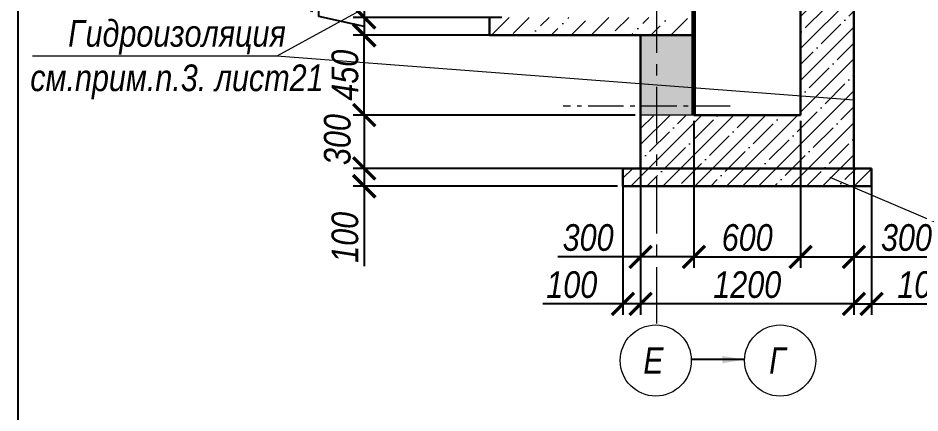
# Model space of a CAD drawing. Header units: millimetres. Extents: x 1582001 to 3303937, y 226471 to 491235.
# Drawn here: x 1878000 to 1888152, y 336856 to 341302 of the extents above; entities that cross this region are included whole.
import ezdxf
from ezdxf.enums import TextEntityAlignment as Align

# ---------------------------------------------------------------- set-up
doc = ezdxf.new("R2010")
doc.units = ezdxf.units.MM
doc.linetypes.add('CENTER', pattern=[50.8, 31.75, -6.35, 6.35, -6.35])
doc.linetypes.add('gost6', pattern=[12, 8, -1.5, 1, -1.5])
doc.layers.get('Defpoints').update_dxf_attribs({"color": 255, "lineweight": 30})
for name, color, linetype, lineweight in [('Монолит', 234, 'Continuous', 60), ('Оси', 251, 'CENTER', 9), ('Размеры', 7, 'Continuous', 18), ('Штриховка', 252, 'Continuous', 15)]:
    doc.layers.add(name, color=color, linetype=linetype, lineweight=lineweight)
doc.layers.add('Формуляр', color=138, linetype='Continuous')
doc.styles.add('GOST 2.304', font='ARIALNI.TTF', dxfattribs={"width": 0.98, "height": 300})
doc.styles.get("Standard").update_dxf_attribs({"font": 'ARIALNI.TTF', "height": 300})
doc.styles.add('Текст', font='ARIALNI.TTF')
doc.dimstyles.new('х2', dxfattribs={"dimscale": 100, "dimtxt": 2.5, "dimasz": 2.5, "dimexe": 1.25, "dimexo": 0.625, "dimtad": 1, "dimdec": 0, "dimlfac": 0.5, "dimtxsty": 'Standard', "dimblk": 'ARCHTICK', "dimcen": 2.5, "dimadec": 0, "dimazin": 0, "dimtfac": 1, "dimtdec": 0, "dimtmove": 0, "dimatfit": 3, "dimfxl": 0, "dimarcsym": 0})

# ---------------------------------------------------------------- blocks, each defined once
blk = doc.blocks.new('_ArchTick')
at = {"color": 0, "linetype": 'ByBlock', "const_width": 0.15}
blk.add_lwpolyline([(-0.5, -0.5), (0.5, 0.5)], dxfattribs=at)
blk = doc.blocks.new('*D2062')
at = {"layer": 'Defpoints', "color": 0, "lineweight": -3, "ltscale": 100, "transparency": 16777216}
for p in [(1883508, 342108), (1881897, 341308), (1883508, 341308)]:
    blk.add_point(p, dxfattribs=at)
at = {"layer": 'Размеры', "color": 0, "lineweight": -2, "ltscale": 100, "transparency": 16777216}
for p, q in [((1883446, 342108), (1881772, 342108)), ((1881897, 342108), (1881897, 341308)), ((1883446, 341308), (1881772, 341308))]:
    blk.add_line(p, q, dxfattribs=at)
at = {"layer": 'Размеры', "color": 0, "lineweight": -2, "ltscale": 100, "transparency": 16777216, "xscale": 250, "yscale": 250, "zscale": 250}
for p, rotation in [((1881897, 342108), 90), ((1881897, 341308), 270)]:
    blk.add_blockref('_ArchTick', p, dxfattribs=dict(at, rotation=rotation))
at = {"layer": 'Размеры', "color": 0, "ltscale": 100, "transparency": 16777216, "insert": (1881681, 341708), "char_height": 300, "attachment_point": 5, "rotation": 90}
blk.add_mtext('400', dxfattribs=at)
blk = doc.blocks.new('*D2063')
at = {"layer": 'Defpoints', "color": 0, "lineweight": -3, "ltscale": 100, "transparency": 16777216}
for p in [(1883308, 341308), (1881897, 341108), (1883308, 341108)]:
    blk.add_point(p, dxfattribs=at)
at = {"layer": 'Размеры', "color": 0, "lineweight": -2, "ltscale": 100, "transparency": 16777216}
for p, q in [((1881387, 341320), (1881387, 341971)), ((1881897, 341208), (1881387, 341320)), ((1883246, 341308), (1881772, 341308)), ((1881897, 341308), (1881897, 341108)), ((1883246, 341108), (1881772, 341108))]:
    blk.add_line(p, q, dxfattribs=at)
at = {"layer": 'Размеры', "color": 0, "lineweight": -2, "ltscale": 100, "transparency": 16777216, "xscale": 250, "yscale": 250, "zscale": 250}
for p, rotation in [((1881897, 341308), 90), ((1881897, 341108), 270)]:
    blk.add_blockref('_ArchTick', p, dxfattribs=dict(at, rotation=rotation))
at = {"layer": 'Размеры', "color": 0, "ltscale": 100, "transparency": 16777216, "insert": (1881172, 341645), "char_height": 300, "attachment_point": 5, "rotation": 90}
blk.add_mtext('100', dxfattribs=at)
blk = doc.blocks.new('*D2071')
at = {"layer": 'Defpoints', "color": 0, "lineweight": -3, "ltscale": 100, "transparency": 16777216}
for p in [(1885608, 340208), (1885008, 339972), (1885008, 338613)]:
    blk.add_point(p, dxfattribs=at)
at = {"layer": 'Размеры', "color": 0, "lineweight": -2, "ltscale": 100, "transparency": 16777216}
for p, q in [((1885608, 340146), (1885608, 338488)), ((1885008, 339910), (1885008, 338488)), ((1885008, 338613), (1884075, 338613)), ((1885608, 338613), (1885008, 338613))]:
    blk.add_line(p, q, dxfattribs=at)
at = {"layer": 'Размеры', "color": 0, "lineweight": -2, "ltscale": 100, "transparency": 16777216, "xscale": 250, "yscale": 250, "zscale": 250, "rotation": 180}
blk.add_blockref('_ArchTick', (1885008, 338613), dxfattribs=at)
at = {"layer": 'Размеры', "color": 0, "lineweight": -2, "ltscale": 100, "transparency": 16777216, "xscale": 250, "yscale": 250, "zscale": 250}
blk.add_blockref('_ArchTick', (1885608, 338613), dxfattribs=at)
at = {"layer": 'Размеры', "color": 0, "ltscale": 100, "transparency": 16777216, "insert": (1884417, 338829), "char_height": 300, "attachment_point": 5}
blk.add_mtext('300', dxfattribs=at)
blk = doc.blocks.new('*D2072')
at = {"layer": 'Defpoints', "color": 0, "lineweight": -3, "ltscale": 100, "transparency": 16777216}
for p in [(1885608, 340208), (1886808, 340208), (1886808, 338613)]:
    blk.add_point(p, dxfattribs=at)
at = {"layer": 'Размеры', "color": 0, "lineweight": -2, "ltscale": 100, "transparency": 16777216}
for p, q in [((1885608, 340146), (1885608, 338488)), ((1886808, 340146), (1886808, 338488)), ((1885608, 338613), (1886808, 338613))]:
    blk.add_line(p, q, dxfattribs=at)
at = {"layer": 'Размеры', "color": 0, "lineweight": -2, "ltscale": 100, "transparency": 16777216, "xscale": 250, "yscale": 250, "zscale": 250, "rotation": 180}
blk.add_blockref('_ArchTick', (1885608, 338613), dxfattribs=at)
at = {"layer": 'Размеры', "color": 0, "lineweight": -2, "ltscale": 100, "transparency": 16777216, "xscale": 250, "yscale": 250, "zscale": 250}
blk.add_blockref('_ArchTick', (1886808, 338613), dxfattribs=at)
at = {"layer": 'Размеры', "color": 0, "ltscale": 100, "transparency": 16777216, "insert": (1886208, 338829), "char_height": 300, "attachment_point": 5}
blk.add_mtext('600', dxfattribs=at)
blk = doc.blocks.new('*D2073')
at = {"layer": 'Defpoints', "color": 0, "lineweight": -3, "ltscale": 100, "transparency": 16777216}
for p in [(1886808, 340208), (1887408, 340208), (1887408, 338613)]:
    blk.add_point(p, dxfattribs=at)
at = {"layer": 'Размеры', "color": 0, "lineweight": -2, "ltscale": 100, "transparency": 16777216}
for p, q in [((1886808, 340146), (1886808, 338488)), ((1887408, 340146), (1887408, 338488)), ((1886808, 338613), (1887408, 338613)), ((1887408, 338613), (1888341, 338613))]:
    blk.add_line(p, q, dxfattribs=at)
at = {"layer": 'Размеры', "color": 0, "lineweight": -2, "ltscale": 100, "transparency": 16777216, "xscale": 250, "yscale": 250, "zscale": 250, "rotation": 180}
blk.add_blockref('_ArchTick', (1886808, 338613), dxfattribs=at)
at = {"layer": 'Размеры', "color": 0, "lineweight": -2, "ltscale": 100, "transparency": 16777216, "xscale": 250, "yscale": 250, "zscale": 250}
blk.add_blockref('_ArchTick', (1887408, 338613), dxfattribs=at)
at = {"layer": 'Размеры', "color": 0, "ltscale": 100, "transparency": 16777216, "insert": (1888000, 338829), "char_height": 300, "attachment_point": 5}
blk.add_mtext('300', dxfattribs=at)
blk = doc.blocks.new('*D2074')
at = {"layer": 'Defpoints', "color": 0, "lineweight": -3, "ltscale": 100, "transparency": 16777216}
for p in [(1885008, 339608), (1887408, 339608), (1885008, 338084)]:
    blk.add_point(p, dxfattribs=at)
at = {"layer": 'Размеры', "color": 0, "lineweight": -2, "ltscale": 100, "transparency": 16777216}
for p, q in [((1885008, 339546), (1885008, 337959)), ((1887408, 339546), (1887408, 337959)), ((1887408, 338084), (1885008, 338084))]:
    blk.add_line(p, q, dxfattribs=at)
at = {"layer": 'Размеры', "color": 0, "lineweight": -2, "ltscale": 100, "transparency": 16777216, "xscale": 250, "yscale": 250, "zscale": 250, "rotation": 180}
blk.add_blockref('_ArchTick', (1885008, 338084), dxfattribs=at)
at = {"layer": 'Размеры', "color": 0, "lineweight": -2, "ltscale": 100, "transparency": 16777216, "xscale": 250, "yscale": 250, "zscale": 250}
blk.add_blockref('_ArchTick', (1887408, 338084), dxfattribs=at)
at = {"layer": 'Размеры', "color": 0, "ltscale": 100, "transparency": 16777216, "insert": (1886208, 338299), "char_height": 300, "attachment_point": 5}
blk.add_mtext('1200', dxfattribs=at)
blk = doc.blocks.new('*D2075')
at = {"layer": 'Defpoints', "color": 0, "lineweight": -3, "ltscale": 100, "transparency": 16777216}
for p in [(1887408, 339608), (1887608, 339608), (1887608, 338084)]:
    blk.add_point(p, dxfattribs=at)
at = {"layer": 'Размеры', "color": 0, "lineweight": -2, "ltscale": 100, "transparency": 16777216}
for p, q in [((1887408, 339546), (1887408, 337959)), ((1887608, 339546), (1887608, 337959)), ((1887408, 338084), (1887608, 338084)), ((1887608, 338084), (1888509, 338084))]:
    blk.add_line(p, q, dxfattribs=at)
at = {"layer": 'Размеры', "color": 0, "lineweight": -2, "ltscale": 100, "transparency": 16777216, "xscale": 250, "yscale": 250, "zscale": 250, "rotation": 180}
blk.add_blockref('_ArchTick', (1887408, 338084), dxfattribs=at)
at = {"layer": 'Размеры', "color": 0, "lineweight": -2, "ltscale": 100, "transparency": 16777216, "xscale": 250, "yscale": 250, "zscale": 250}
blk.add_blockref('_ArchTick', (1887608, 338084), dxfattribs=at)
at = {"layer": 'Размеры', "color": 0, "ltscale": 100, "transparency": 16777216, "insert": (1888184, 338299), "char_height": 300, "attachment_point": 5}
blk.add_mtext('100', dxfattribs=at)
blk = doc.blocks.new('*D2076')
at = {"layer": 'Defpoints', "color": 0, "lineweight": -3, "ltscale": 100, "transparency": 16777216}
for p in [(1884808, 339608), (1885008, 339608), (1884808, 338084)]:
    blk.add_point(p, dxfattribs=at)
at = {"layer": 'Размеры', "color": 0, "lineweight": -2, "ltscale": 100, "transparency": 16777216}
for p, q in [((1884808, 339546), (1884808, 337959)), ((1885008, 339546), (1885008, 337959)), ((1884808, 338084), (1883907, 338084)), ((1885008, 338084), (1884808, 338084))]:
    blk.add_line(p, q, dxfattribs=at)
at = {"layer": 'Размеры', "color": 0, "lineweight": -2, "ltscale": 100, "transparency": 16777216, "xscale": 250, "yscale": 250, "zscale": 250, "rotation": 180}
blk.add_blockref('_ArchTick', (1884808, 338084), dxfattribs=at)
at = {"layer": 'Размеры', "color": 0, "lineweight": -2, "ltscale": 100, "transparency": 16777216, "xscale": 250, "yscale": 250, "zscale": 250}
blk.add_blockref('_ArchTick', (1885008, 338084), dxfattribs=at)
at = {"layer": 'Размеры', "color": 0, "ltscale": 100, "transparency": 16777216, "insert": (1884233, 338299), "char_height": 300, "attachment_point": 5}
blk.add_mtext('100', dxfattribs=at)
blk = doc.blocks.new('*D2077')
at = {"layer": 'Defpoints', "color": 0, "lineweight": -3, "ltscale": 100, "transparency": 16777216}
for p in [(1885008, 340208), (1881897, 339608), (1885008, 339608)]:
    blk.add_point(p, dxfattribs=at)
at = {"layer": 'Размеры', "color": 0, "lineweight": -2, "ltscale": 100, "transparency": 16777216}
for p, q in [((1884946, 340208), (1881772, 340208)), ((1881897, 340208), (1881897, 339608)), ((1884946, 339608), (1881772, 339608))]:
    blk.add_line(p, q, dxfattribs=at)
at = {"layer": 'Размеры', "color": 0, "lineweight": -2, "ltscale": 100, "transparency": 16777216, "xscale": 250, "yscale": 250, "zscale": 250}
for p, rotation in [((1881897, 340208), 90), ((1881897, 339608), 270)]:
    blk.add_blockref('_ArchTick', p, dxfattribs=dict(at, rotation=rotation))
at = {"layer": 'Размеры', "color": 0, "ltscale": 100, "transparency": 16777216, "insert": (1881595, 339933), "char_height": 300, "attachment_point": 5, "rotation": 90}
blk.add_mtext('300', dxfattribs=at)
blk = doc.blocks.new('*D2078')
at = {"layer": 'Defpoints', "color": 0, "lineweight": -3, "ltscale": 100, "transparency": 16777216}
for p in [(1884808, 339608), (1881897, 339408), (1884808, 339408)]:
    blk.add_point(p, dxfattribs=at)
at = {"layer": 'Размеры', "color": 0, "lineweight": -2, "ltscale": 100, "transparency": 16777216}
for p, q in [((1884746, 339608), (1881772, 339608)), ((1881897, 339608), (1881897, 339408)), ((1884746, 339408), (1881772, 339408)), ((1881897, 339408), (1881897, 338508))]:
    blk.add_line(p, q, dxfattribs=at)
at = {"layer": 'Размеры', "color": 0, "lineweight": -2, "ltscale": 100, "transparency": 16777216, "xscale": 250, "yscale": 250, "zscale": 250}
for p, rotation in [((1881897, 339608), 90), ((1881897, 339408), 270)]:
    blk.add_blockref('_ArchTick', p, dxfattribs=dict(at, rotation=rotation))
at = {"layer": 'Размеры', "color": 0, "ltscale": 100, "transparency": 16777216, "insert": (1881681, 338833), "char_height": 300, "attachment_point": 5, "rotation": 90}
blk.add_mtext('100', dxfattribs=at)
blk = doc.blocks.new('*D2079')
at = {"layer": 'Defpoints', "color": 0, "lineweight": -3, "ltscale": 100, "transparency": 16777216}
for p in [(1881897, 341108), (1885008, 341108), (1885008, 340208)]:
    blk.add_point(p, dxfattribs=at)
at = {"layer": 'Размеры', "color": 0, "lineweight": -2, "ltscale": 100, "transparency": 16777216}
for p, q in [((1884946, 341108), (1881772, 341108)), ((1881897, 340208), (1881897, 341108)), ((1884946, 340208), (1881772, 340208))]:
    blk.add_line(p, q, dxfattribs=at)
at = {"layer": 'Размеры', "color": 0, "lineweight": -2, "ltscale": 100, "transparency": 16777216, "xscale": 250, "yscale": 250, "zscale": 250}
for p, rotation in [((1881897, 341108), 90), ((1881897, 340208), 270)]:
    blk.add_blockref('_ArchTick', p, dxfattribs=dict(at, rotation=rotation))
at = {"layer": 'Размеры', "color": 0, "ltscale": 100, "transparency": 16777216, "insert": (1881681, 340658), "char_height": 300, "attachment_point": 5, "rotation": 90}
blk.add_mtext('450', dxfattribs=at)

msp = doc.modelspace()

# ---------------------------------------------------------------- hatches: boundary and pattern name
at = {"layer": 'Размеры', "ltscale": 100}
h = msp.add_hatch(dxfattribs=at)
h.set_pattern_fill('ANSI35', color=256, scale=40, style=0)
h.set_pattern_definition([(45, (350696.24, 96926.34), (-179.605122, 179.605122), []), (45, (350875.85, 96926.34), (-179.605122, 179.605122), [317.5, -63.5, 0, -63.5])])
h.paths.add_polyline_path([(1885608.2, 340208.4), (1885188.2, 340208.4), (1885188.2, 339608.4), (1887408.2, 339608.4), (1887408.2, 345608.4), (1886808.2, 345608.4), (1886808.2, 340208.4)])
h.paths.add_polyline_path([(1885188.2, 340208.4), (1885008.2, 340208.4), (1885008.2, 339608.4), (1885188.2, 339608.4)])
h.paths.add_polyline_path([(1887608.2, 339408.4), (1887608.2, 339608.4), (1887408.2, 339608.4), (1885188.2, 339608.4), (1885188.2, 339408.4)])
h.paths.add_polyline_path([(1885188.2, 339408.4), (1885188.2, 339608.4), (1885008.2, 339608.4), (1884808.2, 339608.4), (1884808.2, 339408.4)])
msp.add_hatch(color=256, dxfattribs=at).paths.add_polyline_path([(1885608.2, 340208.4), (1885008.2, 340208.4), (1885008.2, 341108.4), (1885608.2, 341108.4)])
at = {"layer": 'Штриховка'}
h = msp.add_hatch(dxfattribs=at)
h.set_pattern_fill('ANSI36', color=256, scale=50, style=0)
h.set_pattern_definition([(45, (353729.06, 48764.54), (84.189901, 308.696304), [396.875, -79.375, 0, -79.375])])
h.paths.add_polyline_path([(1883308.2, 341308.4), (1883308.2, 341108.4), (1885308.2, 341108.4), (1885308.2, 341308.4)])
h.paths.add_polyline_path([(1885608.2, 341108.4), (1885608.2, 341308.4), (1885308.2, 341308.4), (1885308.2, 341108.4)])

# ---------------------------------------------------------------- linework, layer by layer
at = {"layer": 'Монолит', "lineweight": 30}
for p, q in [((1886808.2, 340208.4), (1886808.2, 346008.4)), ((1887408.2, 339608.4), (1887408.2, 345608.4)), ((1883308.2, 341108.4), (1883308.2, 341308.4)), ((1885608.2, 341108.4), (1883308.2, 341108.4)), ((1885008.2, 339608.4), (1885008.2, 341108.4)), ((1885608.2, 340208.4), (1886808.2, 340208.4)), ((1884808.2, 339608.4), (1885008.2, 339608.4)), ((1884808.2, 339408.4), (1884808.2, 339608.4)), ((1885008.2, 339608.4), (1887408.2, 339608.4)), ((1887608.2, 339608.4), (1887408.2, 339608.4)), ((1887608.2, 339408.4), (1887608.2, 339608.4)), ((1887608.2, 339408.4), (1884808.2, 339408.4))]:
    msp.add_line(p, q, dxfattribs=at)
at = {"layer": 'Монолит'}
msp.add_line((1885608.2, 340208.4), (1885608.2, 345568.4), dxfattribs=at)
at = {"layer": 'Оси', "ltscale": 20}
msp.add_line((1885188.2, 345608.4), (1885188.2, 337846), dxfattribs=at)
at = {"layer": 'Оси', "linetype": 'Continuous', "ltscale": 100}
for centre in [(1885178.2, 337446.1), (1885178.2, 337446.1), (1886578.2, 337446.1), (1886578.2, 337446.1)]:
    msp.add_circle(centre, 400, dxfattribs=at)
at = {"layer": 'Размеры', "linetype": 'Continuous', "ltscale": 20}
msp.add_line((1885608.2, 343208.4), (1885608.2, 340208.4), dxfattribs=at)
at = {"layer": 'Размеры', "lineweight": 9, "ltscale": 100}
for p, q in [((1884408.2, 342787.6), (1880912.8, 340872.7)), ((1880912.8, 340872.7), (1878163.9, 340872.7)), ((1887408.2, 340375.4), (1880912.8, 340872.7)), ((1887136.9, 339510.4), (1888385.5, 338975.7))]:
    msp.add_line(p, q, dxfattribs=at)
at = {"layer": 'Размеры', "linetype": 'Continuous', "ltscale": 50}
msp.add_line((1885608.2, 340208.4), (1885608.2, 342808.4), dxfattribs=at)
at = {"layer": 'Размеры', "linetype": 'gost6', "ltscale": 50}
msp.add_line((1886016.8, 340308.4), (1884135.7, 340308.4), dxfattribs=at)
at = {"layer": 'Размеры', "ltscale": 100}
msp.add_line((1885608.2, 340208.4), (1885008.2, 340208.4), dxfattribs=at)
at = {"layer": 'Размеры', "linetype": 'Continuous', "lineweight": 25, "ltscale": 100}
msp.add_line((1886178.1, 337456.2), (1885578.1, 337456.2), dxfattribs=at)
at = {"layer": 'Размеры', "ltscale": 100}
msp.add_lwpolyline([(1885608.2, 340208.4), (1885008.2, 340208.4), (1885008.2, 341108.4), (1885608.2, 341108.4)], close=True, dxfattribs=at)
at = {"layer": 'Размеры', "linetype": 'Continuous', "lineweight": 25, "ltscale": 100}
msp.add_solid([(1886178.1, 337456.2), (1885927.7, 337414.3), (1885927.7, 337498.1)], dxfattribs=at)
at = {"layer": 'Формуляр', "color": 0}
msp.add_lwpolyline([(1878000.3, 321455), (1878000.3, 350144.9), (1917500.3, 350144.9), (1917500.3, 321455)], close=True, dxfattribs=at)

# ---------------------------------------------------------------- texts
at = {"layer": 'Оси', "linetype": 'Continuous', "ltscale": 100, "style": 'GOST 2.304'}
for s, p in [('Е', (1885151.9, 337446.1)), ('Г', (1886551.9, 337446.1))]:
    msp.add_text(s, height=297.2, dxfattribs=at).set_placement(p, align=Align.MIDDLE_CENTER)
at = {"layer": 'Размеры', "lineweight": 9, "ltscale": 100, "style": 'Текст'}
for s, p in [('Гидроизоляция', (1878564.3, 340978.6)), ('см.прим.п.3. лист21', (1878138.4, 340478.6))]:
    msp.add_text(s, height=300, dxfattribs=at).set_placement(p)

# ---------------------------------------------------------------- dimensions: what is measured, and where the dimension line sits
at = {"layer": 'Размеры', "ltscale": 100}
for base, p1, p2, override, picture, middle in [((1881896.7, 341308.4), (1883508.2, 342108.4), (1883508.2, 341308.4), {"dimscale": 100, "dimlfac": 0.5, "dimtxsty": 'Standard', "dimblk1": 'ArchTick', "dimblk2": 'ArchTick', "dimsah": 1, "dimtmove": 0, "dimtolj": 0}, '*D2062', (1881681, 341708.4)), ((1881896.7, 341108.4), (1885008.2, 340208.4), (1885008.2, 341108.4), {"dimscale": 100}, '*D2079', (1881681, 340658.4)), ((1881896.7, 339408.4), (1884808.2, 339608.4), (1884808.2, 339408.4), {"dimscale": 100}, '*D2078', (1881681, 338833))]:
    dim = msp.add_linear_dim(base=base, p1=p1, p2=p2, angle=90, dimstyle='х2', override=override, dxfattribs=at)
    dim.commit()
    dim.dimension.update_dxf_attribs({"geometry": picture, "text_midpoint": middle})
for base, p1, p2, override, picture, middle in [((1881896.7, 341108.4), (1883308.2, 341308.4), (1883308.2, 341108.4), {"dimscale": 100, "dimlfac": 0.5, "dimtxsty": 'Standard', "dimblk1": 'ArchTick', "dimblk2": 'ArchTick', "dimsah": 1, "dimtmove": 1, "dimtolj": 0}, '*D2063', (1881387.5, 341382.5)), ((1881896.7, 339608.4), (1885008.2, 340208.4), (1885008.2, 339608.4), {"dimtmove": 2}, '*D2077', (1881595.3, 339932.8))]:
    dim = msp.add_linear_dim(base=base, p1=p1, p2=p2, angle=90, dimstyle='х2', override=override, dxfattribs=at)
    dim.commit()
    dim.dimension.update_dxf_attribs({"geometry": picture, "text_midpoint": middle, "dimtype": 160})
for base, p1, p2, picture, middle in [((1885008.2, 338613), (1885608.2, 340208.4), (1885008.2, 339972), '*D2071', (1884416.8, 338828.7)), ((1886808.2, 338613), (1885608.2, 340208.4), (1886808.2, 340208.4), '*D2072', (1886208.2, 338828.7)), ((1887408.2, 338613), (1886808.2, 340208.4), (1887408.2, 340208.4), '*D2073', (1887999.6, 338828.7)), ((1884808.2, 338083.8), (1885008.2, 339608.4), (1884808.2, 339608.4), '*D2076', (1884232.8, 338299.5)), ((1885008.2, 338083.8), (1887408.2, 339608.4), (1885008.2, 339608.4), '*D2074', (1886208.2, 338299.5)), ((1887608.2, 338083.8), (1887408.2, 339608.4), (1887608.2, 339608.4), '*D2075', (1888183.5, 338299.5))]:
    dim = msp.add_linear_dim(base=base, p1=p1, p2=p2, dimstyle='х2', override={"dimscale": 100}, dxfattribs=at)
    dim.commit()
    dim.dimension.update_dxf_attribs({"geometry": picture, "text_midpoint": middle})

doc.saveas('drawing.dxf')
